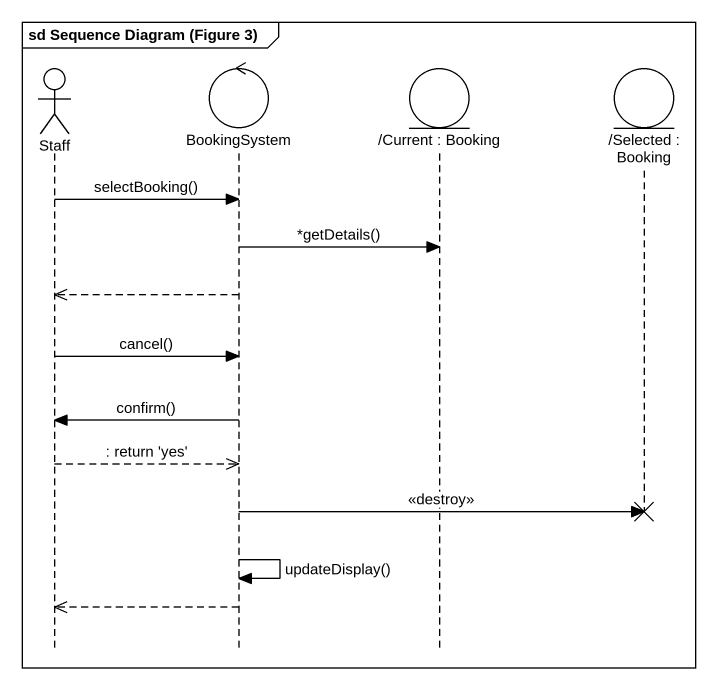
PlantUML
@startuml
mainframe sd Sequence Diagram (Figure 3)
hide footbox
actor Staff
control BookingSystem
entity "/Current : Booking" as Current_Booking
entity "/Selected : Booking" as Selected_Booking

Staff -> BookingSystem : selectBooking()
BookingSystem -> Current_Booking : *getDetails()
BookingSystem -->> Staff
Staff -> BookingSystem : cancel()
BookingSystem -> Staff : confirm()
Staff -->> BookingSystem : : return 'yes'
BookingSystem -> Selected_Booking !! : <<destroy>>
BookingSystem -> BookingSystem : updateDisplay()
BookingSystem -->> Staff
@enduml
